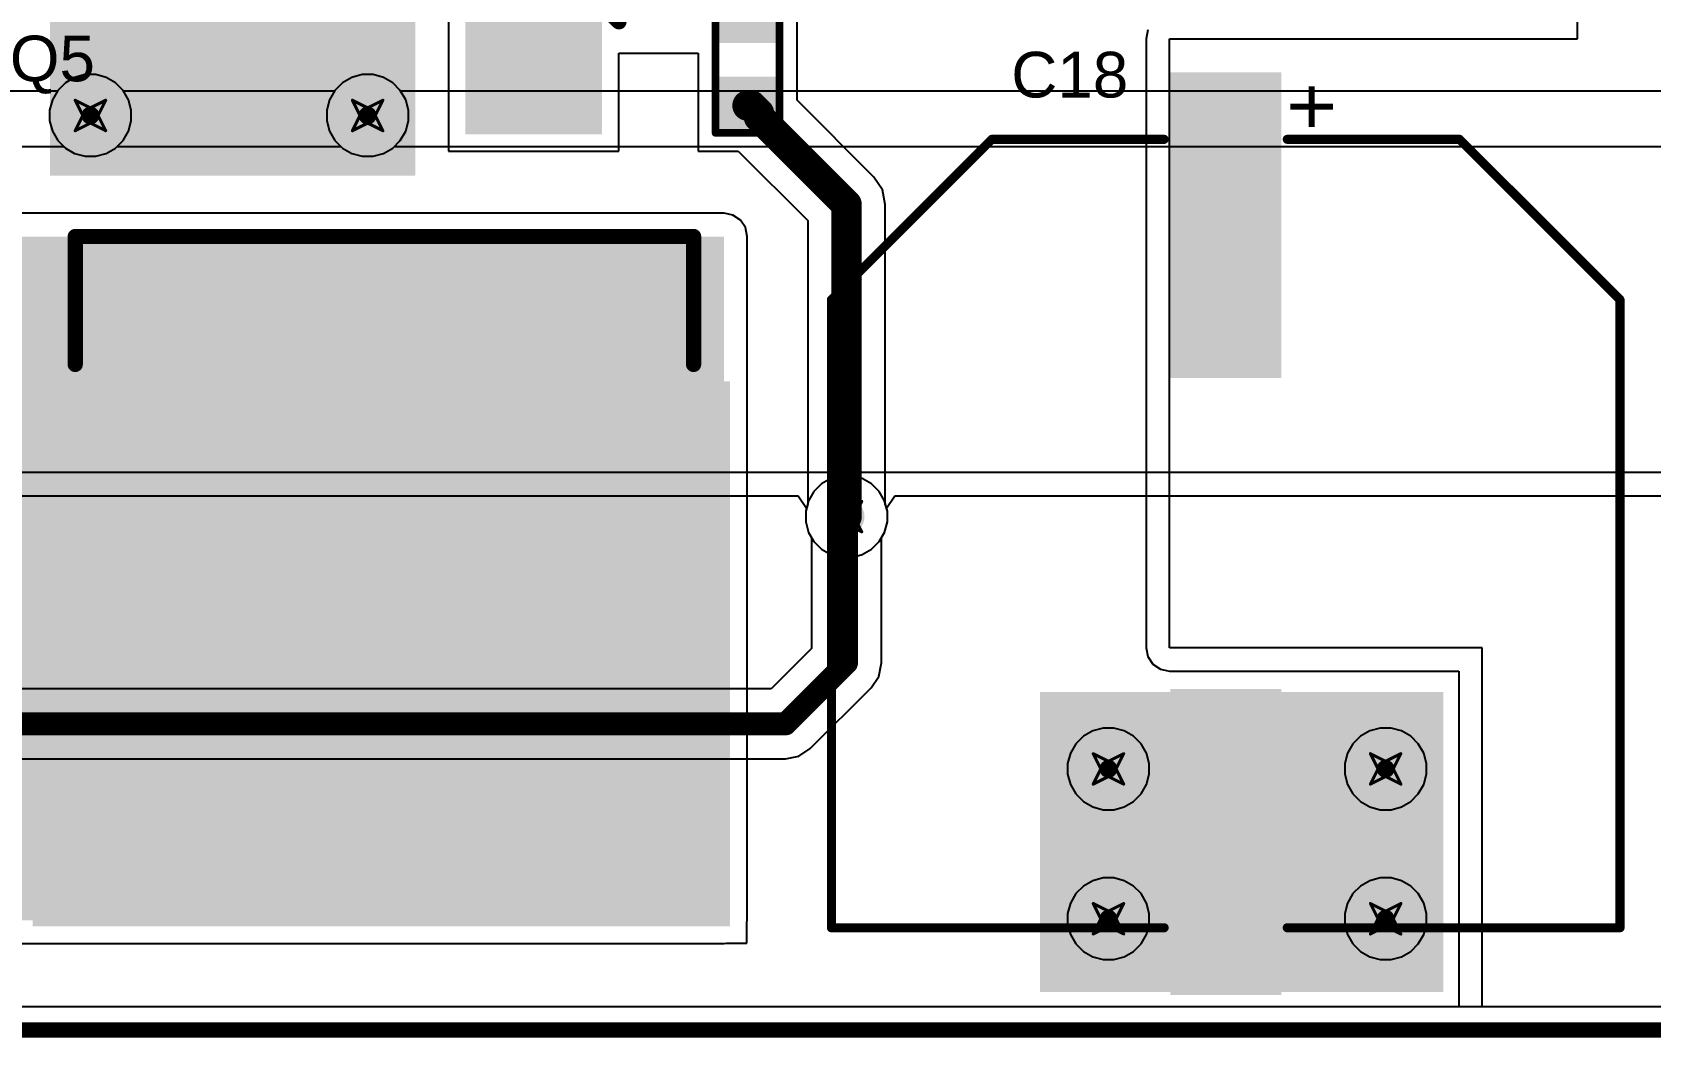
# Model space of a CAD drawing. Header units: inches. Extents: x -36 to 349, y -11 to 240.
# Drawn here: x 41.78 to 68.77, y -11.13 to 5.64 of the extents above; entities that cross this region are included whole.
import ezdxf

# ---------------------------------------------------------------- set-up
doc = ezdxf.new("R2010")
doc.units = ezdxf.units.IN
for name, color, linetype in [('Board Outline', 216, 'Continuous'), ('Bottom Layer', 5, 'Continuous'), ('Drill Drawing', 1, 'Continuous'), ('Layer 1', 16, 'Continuous'), ('Layer 2', 76, 'Continuous'), ('Top Layer', 1, 'Continuous'), ('Top Overlay', 2, 'Continuous'), ('Top Paste', 8, 'Continuous'), ('Top Solder', 216, 'Continuous'), ('Via Holes', 16, 'Continuous')]:
    doc.layers.add(name, color=color, linetype=linetype)
doc.styles.add('Arial', font='', dxfattribs={"height": 0.2})
doc.styles.get('Arial').set_extended_font_data('Arial')

# ---------------------------------------------------------------- blocks, each defined once
blk = doc.blocks.new('VT1H471MI135000CE0_136')
at = {"layer": 'Top Layer'}
for points in [[(-7.645, 0.875), (-2.645, 0.875), (-2.645, -0.875), (-7.645, -0.875)], [(2.645, 0.875), (7.645, 0.875), (7.645, -0.875), (2.645, -0.875)]]:
    blk.add_hatch(color=1, dxfattribs=at).paths.add_polyline_path(points)
at = {"layer": 'Top Paste'}
for points in [[(-7.645, 0.875), (-2.645, 0.875), (-2.645, -0.875), (-7.645, -0.875)], [(2.645, 0.875), (7.645, 0.875), (7.645, -0.875), (2.645, -0.875)]]:
    blk.add_hatch(color=8, dxfattribs=at).paths.add_polyline_path(points)
at = {"layer": 'Top Solder'}
for points in [[(-7.696, 0.926), (-2.594, 0.926), (-2.594, -0.926), (-7.696, -0.926)], [(2.594, 0.926), (7.696, 0.926), (7.696, -0.926), (2.594, -0.926)]]:
    blk.add_hatch(color=216, dxfattribs=at).paths.add_polyline_path(points)
at = {"layer": 'Top Overlay'}
for points in [[(-6.576, 3.9, 0.152, 0.152, 0), (-3.9, 6.576, 0.152, 0.152, 0)], [(6.576, 6.576, 0.152, 0.152, 0), (-3.9, 6.576, 0.152, 0.152, 0)], [(6.576, 1.027, 0.152, 0.152, 0), (6.576, 6.576, 0.152, 0.152, 0)], [(-6.576, 1.027, 0.152, 0.152, 0), (-6.576, 3.9, 0.152, 0.152, 0)], [(-6.576, -3.9, 0.152, 0.152, 0), (-6.576, -1.027, 0.152, 0.152, 0)], [(6.576, -6.576, 0.152, 0.152, 0), (6.576, -1.027, 0.152, 0.152, 0)], [(-3.9, -6.576, 0.152, 0.152, 0), (-6.576, -3.9, 0.152, 0.152, 0)], [(6.576, -6.576, 0.152, 0.152, 0), (-3.9, -6.576, 0.152, 0.152, 0)]]:
    blk.add_lwpolyline(points, format="xyseb", dxfattribs=at)
for points in [[(-3.938, 6.576, 0.0762, 0.0762, 1), (-3.862, 6.576, 0.0762, 0.0762, 1)], [(-3.938, 6.576, 0.0762, 0.0762, 1), (-3.862, 6.576, 0.0762, 0.0762, 1)], [(6.538, 6.576, 0.0762, 0.0762, 1), (6.614, 6.576, 0.0762, 0.0762, 1)], [(6.538, 6.576, 0.0762, 0.0762, 1), (6.614, 6.576, 0.0762, 0.0762, 1)], [(-6.614, 3.9, 0.0762, 0.0762, 1), (-6.538, 3.9, 0.0762, 0.0762, 1)], [(-6.614, 3.9, 0.0762, 0.0762, 1), (-6.538, 3.9, 0.0762, 0.0762, 1)], [(-6.614, 1.027, 0.0762, 0.0762, 1), (-6.538, 1.027, 0.0762, 0.0762, 1)], [(6.538, 1.027, 0.0762, 0.0762, 1), (6.614, 1.027, 0.0762, 0.0762, 1)], [(-6.614, -1.027, 0.0762, 0.0762, 1), (-6.538, -1.027, 0.0762, 0.0762, 1)], [(6.538, -1.027, 0.0762, 0.0762, 1), (6.614, -1.027, 0.0762, 0.0762, 1)], [(-6.614, -3.9, 0.0762, 0.0762, 1), (-6.538, -3.9, 0.0762, 0.0762, 1)], [(-6.614, -3.9, 0.0762, 0.0762, 1), (-6.538, -3.9, 0.0762, 0.0762, 1)], [(-3.938, -6.576, 0.0762, 0.0762, 1), (-3.862, -6.576, 0.0762, 0.0762, 1)], [(-3.938, -6.576, 0.0762, 0.0762, 1), (-3.862, -6.576, 0.0762, 0.0762, 1)], [(6.538, -6.576, 0.0762, 0.0762, 1), (6.614, -6.576, 0.0762, 0.0762, 1)], [(6.538, -6.576, 0.0762, 0.0762, 1), (6.614, -6.576, 0.0762, 0.0762, 1)]]:
    blk.add_lwpolyline(points, format="xyseb", close=True, dxfattribs=at)
at = {"layer": 'Top Overlay', "style": 'Arial'}
blk.add_text('+', height=1, dxfattribs=at).set_placement((-7.528, 0.951))
blk = doc.blocks.new('R___0603_281')
at = {"layer": 'Top Layer'}
for points in [[(-0.381, 0.445), (-0.381, -0.444), (-1.143, -0.444), (-1.143, 0.445)], [(1.143, 0.445), (1.143, -0.444), (0.381, -0.444), (0.381, 0.445)]]:
    blk.add_hatch(color=1, dxfattribs=at).paths.add_polyline_path(points)
at = {"layer": 'Top Paste'}
for points in [[(-0.381, 0.445), (-0.381, -0.444), (-1.143, -0.444), (-1.143, 0.445)], [(1.143, 0.445), (1.143, -0.444), (0.381, -0.444), (0.381, 0.445)]]:
    blk.add_hatch(color=8, dxfattribs=at).paths.add_polyline_path(points)
at = {"layer": 'Top Solder'}
for points in [[(-0.279, 0.546), (-0.279, -0.546), (-1.245, -0.546), (-1.245, 0.546)], [(1.245, 0.546), (1.245, -0.546), (0.279, -0.546), (0.279, 0.546)]]:
    blk.add_hatch(color=216, dxfattribs=at).paths.add_polyline_path(points)
at = {"layer": 'Top Overlay'}
for points in [[(-1.219, 0.533, 0.127, 0.127, 0), (-1.219, -0.533, 0.127, 0.127, 0)], [(-1.219, 0.533, 0.127, 0.127, 0), (1.219, 0.533, 0.127, 0.127, 0)], [(1.219, 0.533, 0.127, 0.127, 0), (1.219, -0.533, 0.127, 0.127, 0)], [(-1.219, -0.533, 0.127, 0.127, 0), (1.219, -0.533, 0.127, 0.127, 0)]]:
    blk.add_lwpolyline(points, format="xyseb", dxfattribs=at)
for points in [[(-1.251, 0.533, 0.0635, 0.0635, 1), (-1.187, 0.533, 0.0635, 0.0635, 1)], [(-1.251, 0.533, 0.0635, 0.0635, 1), (-1.187, 0.533, 0.0635, 0.0635, 1)], [(1.187, 0.533, 0.0635, 0.0635, 1), (1.251, 0.533, 0.0635, 0.0635, 1)], [(1.187, 0.533, 0.0635, 0.0635, 1), (1.251, 0.533, 0.0635, 0.0635, 1)], [(-1.251, -0.533, 0.0635, 0.0635, 1), (-1.187, -0.533, 0.0635, 0.0635, 1)], [(-1.251, -0.533, 0.0635, 0.0635, 1), (-1.187, -0.533, 0.0635, 0.0635, 1)], [(1.187, -0.533, 0.0635, 0.0635, 1), (1.251, -0.533, 0.0635, 0.0635, 1)], [(1.187, -0.533, 0.0635, 0.0635, 1), (1.251, -0.533, 0.0635, 0.0635, 1)]]:
    blk.add_lwpolyline(points, format="xyseb", close=True, dxfattribs=at)
blk = doc.blocks.new('D2P____305')
at = {"layer": 'Top Layer'}
for points in [[(-5.715, 9.78), (5.715, 9.78), (5.715, 0.89), (-5.715, 0.89)], [(-3.58, -3.43), (-1.5, -3.43), (-1.5, -7.24), (-3.58, -7.24)], [(1.5, -3.43), (3.58, -3.43), (3.58, -7.24), (1.5, -7.24)]]:
    blk.add_hatch(color=1, dxfattribs=at).paths.add_polyline_path(points)
at = {"layer": 'Top Paste'}
for points in [[(-5.715, 9.78), (5.715, 9.78), (5.715, 0.89), (-5.715, 0.89)], [(-3.58, -3.43), (-1.5, -3.43), (-1.5, -7.24), (-3.58, -7.24)], [(1.5, -3.43), (3.58, -3.43), (3.58, -7.24), (1.5, -7.24)]]:
    blk.add_hatch(color=8, dxfattribs=at).paths.add_polyline_path(points)
at = {"layer": 'Top Solder'}
for points in [[(-5.817, 9.882), (5.817, 9.882), (5.817, 0.788), (-5.817, 0.788)], [(-3.682, -3.328), (-1.398, -3.328), (-1.398, -7.342), (-3.682, -7.342)], [(1.398, -3.328), (3.682, -3.328), (3.682, -7.342), (1.398, -7.342)]]:
    blk.add_hatch(color=216, dxfattribs=at).paths.add_polyline_path(points)
at = {"layer": 'Top Overlay'}
for points in [[(-5.207, 0.508, 0.254, 0.254, 0), (-5.207, -1.626, 0.254, 0.254, 0)], [(5.105, 0.508, 0.254, 0.254, 0), (5.105, -1.626, 0.254, 0.254, 0)], [(5.105, -1.626, 0.254, 0.254, 0), (-5.207, -1.626, 0.254, 0.254, 0)], [(-3.962, -5.207, 0.254, 0.254, 0), (-3.962, -5.461, 0.254, 0.254, 0)], [(-3.835, -5.334, 0.254, 0.254, 0), (-3.962, -5.207, 0.254, 0.254, 0)], [(-3.835, -5.334, 0.254, 0.254, 0), (-3.962, -5.461, 0.254, 0.254, 0)]]:
    blk.add_lwpolyline(points, format="xyseb", dxfattribs=at)
for points in [[(-5.271, 0.508, 0.127, 0.127, 1), (-5.144, 0.508, 0.127, 0.127, 1)], [(5.042, 0.508, 0.127, 0.127, 1), (5.169, 0.508, 0.127, 0.127, 1)], [(-5.271, -1.626, 0.127, 0.127, 1), (-5.144, -1.626, 0.127, 0.127, 1)], [(-5.271, -1.626, 0.127, 0.127, 1), (-5.144, -1.626, 0.127, 0.127, 1)], [(5.042, -1.626, 0.127, 0.127, 1), (5.169, -1.626, 0.127, 0.127, 1)], [(5.042, -1.626, 0.127, 0.127, 1), (5.169, -1.626, 0.127, 0.127, 1)], [(-4.026, -5.207, 0.127, 0.127, 1), (-3.899, -5.207, 0.127, 0.127, 1)], [(-4.026, -5.207, 0.127, 0.127, 1), (-3.899, -5.207, 0.127, 0.127, 1)], [(-4.026, -5.461, 0.127, 0.127, 1), (-3.899, -5.461, 0.127, 0.127, 1)], [(-4.026, -5.461, 0.127, 0.127, 1), (-3.899, -5.461, 0.127, 0.127, 1)], [(-3.899, -5.334, 0.127, 0.127, 1), (-3.772, -5.334, 0.127, 0.127, 1)], [(-3.899, -5.334, 0.127, 0.127, 1), (-3.772, -5.334, 0.127, 0.127, 1)]]:
    blk.add_lwpolyline(points, format="xyseb", close=True, dxfattribs=at)

msp = doc.modelspace()

# ---------------------------------------------------------------- hatches: boundary and pattern name
at = {"layer": 'Bottom Layer'}
h = msp.add_hatch(color=5, dxfattribs=at)
edge = h.paths.add_edge_path()
edge.add_arc((42.746, 4.256), 0.3, 0, 360)
h = msp.add_hatch(color=5, dxfattribs=at)
edge = h.paths.add_edge_path()
edge.add_arc((47.369, 4.256), 0.3, 0, 360)
h = msp.add_hatch(color=5, dxfattribs=at)
edge = h.paths.add_edge_path()
edge.add_arc((55.356, -2.435), 0.3, 0, 360)
h = msp.add_hatch(color=5, dxfattribs=at)
edge = h.paths.add_edge_path()
edge.add_arc((59.724, -6.644), 0.3, 0, 360)
h = msp.add_hatch(color=5, dxfattribs=at)
edge = h.paths.add_edge_path()
edge.add_arc((64.347, -6.644), 0.3, 0, 360)
h = msp.add_hatch(color=5, dxfattribs=at)
edge = h.paths.add_edge_path()
edge.add_arc((59.724, -9.144), 0.3, 0, 360)
h = msp.add_hatch(color=5, dxfattribs=at)
edge = h.paths.add_edge_path()
edge.add_arc((64.347, -9.144), 0.3, 0, 360)
at = {"layer": 'Layer 1'}
h = msp.add_hatch(color=16, dxfattribs=at)
edge = h.paths.add_edge_path()
edge.add_arc((42.746, 4.256), 0.3, 0, 360)
h = msp.add_hatch(color=16, dxfattribs=at)
edge = h.paths.add_edge_path()
edge.add_arc((47.369, 4.256), 0.3, 0, 360)
h = msp.add_hatch(color=16, dxfattribs=at)
edge = h.paths.add_edge_path()
edge.add_arc((55.356, -2.435), 0.3, 0, 360)
h = msp.add_hatch(color=16, dxfattribs=at)
edge = h.paths.add_edge_path()
edge.add_arc((59.724, -6.644), 0.3, 0, 360)
h = msp.add_hatch(color=16, dxfattribs=at)
edge = h.paths.add_edge_path()
edge.add_arc((64.347, -6.644), 0.3, 0, 360)
h = msp.add_hatch(color=16, dxfattribs=at)
edge = h.paths.add_edge_path()
edge.add_arc((59.724, -9.144), 0.3, 0, 360)
h = msp.add_hatch(color=16, dxfattribs=at)
edge = h.paths.add_edge_path()
edge.add_arc((64.347, -9.144), 0.3, 0, 360)
at = {"layer": 'Layer 2'}
h = msp.add_hatch(color=76, dxfattribs=at)
edge = h.paths.add_edge_path()
edge.add_arc((42.746, 4.256), 0.3, 0, 360)
h = msp.add_hatch(color=76, dxfattribs=at)
edge = h.paths.add_edge_path()
edge.add_arc((47.369, 4.256), 0.3, 0, 360)
h = msp.add_hatch(color=76, dxfattribs=at)
edge = h.paths.add_edge_path()
edge.add_arc((55.356, -2.435), 0.3, 0, 360)
h = msp.add_hatch(color=76, dxfattribs=at)
edge = h.paths.add_edge_path()
edge.add_arc((59.724, -6.644), 0.3, 0, 360)
h = msp.add_hatch(color=76, dxfattribs=at)
edge = h.paths.add_edge_path()
edge.add_arc((64.347, -6.644), 0.3, 0, 360)
h = msp.add_hatch(color=76, dxfattribs=at)
edge = h.paths.add_edge_path()
edge.add_arc((59.724, -9.144), 0.3, 0, 360)
h = msp.add_hatch(color=76, dxfattribs=at)
edge = h.paths.add_edge_path()
edge.add_arc((64.347, -9.144), 0.3, 0, 360)
at = {"layer": 'Top Layer'}
for points in [[(42.071, 3.251), (48.167, 3.251), (48.167, 15.621), (42.071, 15.621)], [(34.878, -9.169), (53.313, -9.169), (53.313, 2.236), (34.878, 2.236)], [(58.581, -10.363), (65.312, -10.363), (65.312, -5.363), (58.581, -5.363)]]:
    msp.add_hatch(color=1, dxfattribs=at).paths.add_polyline_path(points)
h = msp.add_hatch(color=1, dxfattribs=at)
edge = h.paths.add_edge_path()
edge.add_arc((42.746, 4.256), 0.3, 0, 360)
h = msp.add_hatch(color=1, dxfattribs=at)
edge = h.paths.add_edge_path()
edge.add_arc((47.369, 4.256), 0.3, 0, 360)
h = msp.add_hatch(color=1, dxfattribs=at)
edge = h.paths.add_edge_path()
edge.add_arc((55.356, -2.435), 0.3, 0, 360)
h = msp.add_hatch(color=1, dxfattribs=at)
edge = h.paths.add_edge_path()
edge.add_arc((59.724, -6.644), 0.3, 0, 360)
h = msp.add_hatch(color=1, dxfattribs=at)
edge = h.paths.add_edge_path()
edge.add_arc((64.347, -6.644), 0.3, 0, 360)
h = msp.add_hatch(color=1, dxfattribs=at)
edge = h.paths.add_edge_path()
edge.add_arc((59.724, -9.144), 0.3, 0, 360)
h = msp.add_hatch(color=1, dxfattribs=at)
edge = h.paths.add_edge_path()
edge.add_arc((64.347, -9.144), 0.3, 0, 360)
at = {"layer": 'Via Holes'}
h = msp.add_hatch(color=7, dxfattribs=at)
edge = h.paths.add_edge_path()
edge.add_arc((42.746, 4.256), 0.15, 0, 360)
h = msp.add_hatch(color=7, dxfattribs=at)
edge = h.paths.add_edge_path()
edge.add_arc((47.369, 4.256), 0.15, 0, 360)
h = msp.add_hatch(color=7, dxfattribs=at)
edge = h.paths.add_edge_path()
edge.add_arc((55.356, -2.435), 0.15, 0, 360)
h = msp.add_hatch(color=7, dxfattribs=at)
edge = h.paths.add_edge_path()
edge.add_arc((59.724, -6.644), 0.15, 0, 360)
h = msp.add_hatch(color=7, dxfattribs=at)
edge = h.paths.add_edge_path()
edge.add_arc((64.347, -6.644), 0.15, 0, 360)
h = msp.add_hatch(color=7, dxfattribs=at)
edge = h.paths.add_edge_path()
edge.add_arc((59.724, -9.144), 0.15, 0, 360)
h = msp.add_hatch(color=7, dxfattribs=at)
edge = h.paths.add_edge_path()
edge.add_arc((64.347, -9.144), 0.15, 0, 360)

# ---------------------------------------------------------------- linework, layer by layer
at = {"layer": 'Board Outline'}
msp.add_lwpolyline([(-2.521, -11, 0.254, 0.254, 0), (80.911, -11, 0.254, 0.254, 0)], format="xyseb", dxfattribs=at)
at = {"layer": 'Bottom Layer'}
for p, q in [((42.483, 4.891), (42.328, 4.801)), ((42.657, 4.937), (42.483, 4.891)), ((42.836, 4.937), (42.657, 4.937)), ((43.009, 4.891), (42.836, 4.937)), ((43.164, 4.801), (43.009, 4.891)), ((47.106, 4.891), (46.951, 4.801)), ((47.279, 4.937), (47.106, 4.891)), ((47.459, 4.937), (47.279, 4.937)), ((47.632, 4.891), (47.459, 4.937)), ((47.787, 4.801), (47.632, 4.891)), ((42.201, 4.675), (42.112, 4.519)), ((42.328, 4.801), (42.201, 4.675)), ((43.291, 4.675), (43.164, 4.801)), ((43.381, 4.519), (43.291, 4.675)), ((46.824, 4.675), (46.734, 4.519)), ((46.951, 4.801), (46.824, 4.675)), ((47.914, 4.675), (47.787, 4.801)), ((48.004, 4.519), (47.914, 4.675)), ((42.112, 4.519), (42.065, 4.346)), ((42.065, 4.346), (42.065, 4.167)), ((43.427, 4.346), (43.381, 4.519)), ((43.427, 4.167), (43.427, 4.346)), ((46.734, 4.519), (46.688, 4.346)), ((46.688, 4.346), (46.688, 4.167)), ((48.05, 4.346), (48.004, 4.519)), ((48.05, 4.167), (48.05, 4.346)), ((42.065, 4.167), (42.112, 3.994)), ((43.381, 3.994), (43.427, 4.167)), ((46.688, 4.167), (46.734, 3.994)), ((48.004, 3.994), (48.05, 4.167)), ((42.112, 3.994), (42.201, 3.838)), ((42.201, 3.838), (42.328, 3.711)), ((43.164, 3.711), (43.291, 3.838)), ((43.291, 3.838), (43.381, 3.994)), ((46.734, 3.994), (46.824, 3.838)), ((46.824, 3.838), (46.951, 3.711)), ((47.787, 3.711), (47.914, 3.838)), ((47.914, 3.838), (48.004, 3.994)), ((42.328, 3.711), (42.483, 3.622)), ((42.483, 3.622), (42.657, 3.575)), ((42.657, 3.575), (42.836, 3.575)), ((42.836, 3.575), (43.009, 3.622)), ((43.009, 3.622), (43.164, 3.711)), ((46.951, 3.711), (47.106, 3.622)), ((47.106, 3.622), (47.279, 3.575)), ((47.279, 3.575), (47.459, 3.575)), ((47.459, 3.575), (47.632, 3.622)), ((47.632, 3.622), (47.787, 3.711)), ((84.243, -1.702), (39.095, -1.702)), ((39.095, -2.09), (54.547, -2.09)), ((54.547, -2.09), (54.689, -2.293)), ((56.023, -2.293), (56.164, -2.09)), ((56.164, -2.09), (83.835, -2.09)), ((54.689, -2.293), (54.675, -2.345)), ((54.675, -2.345), (54.675, -2.525)), ((56.037, -2.345), (56.023, -2.293)), ((56.037, -2.525), (56.037, -2.345)), ((54.675, -2.525), (54.721, -2.698)), ((54.721, -2.698), (54.773, -2.788)), ((55.938, -2.788), (55.99, -2.698)), ((55.99, -2.698), (56.037, -2.525)), ((54.773, -2.788), (54.773, -4.635)), ((55.938, -4.877), (55.938, -2.788)), ((54.773, -4.635), (54.098, -5.31)), ((55.768, -5.289), (55.894, -5.1)), ((55.894, -5.1), (55.938, -4.877)), ((54.098, -5.31), (25.041, -5.31)), ((54.752, -6.305), (55.768, -5.289)), ((24.799, -6.475), (54.34, -6.475)), ((54.34, -6.475), (54.563, -6.431)), ((54.563, -6.431), (54.752, -6.305)), ((72.135, -10.612), (-2.521, -10.612))]:
    msp.add_line(p, q, dxfattribs=at)
for points in [[(55.356, -4.877, 0.381, 0.381, 0), (55.356, -2.435, 0.381, 0.381, 0)], [(54.34, -5.893, 0.381, 0.381, 0), (55.356, -4.877, 0.381, 0.381, 0)], [(24.799, -5.893, 0.381, 0.381, 0), (54.34, -5.893, 0.381, 0.381, 0)]]:
    msp.add_lwpolyline(points, format="xyseb", dxfattribs=at)
for points in [[(55.26, -2.435, 0.191, 0.191, 1), (55.451, -2.435, 0.191, 0.191, 1)], [(55.26, -4.877, 0.191, 0.191, 1), (55.451, -4.877, 0.191, 0.191, 1)], [(55.26, -4.877, 0.191, 0.191, 1), (55.451, -4.877, 0.191, 0.191, 1)], [(54.244, -5.893, 0.191, 0.191, 1), (54.435, -5.893, 0.191, 0.191, 1)], [(54.244, -5.893, 0.191, 0.191, 1), (54.435, -5.893, 0.191, 0.191, 1)]]:
    msp.add_lwpolyline(points, format="xyseb", close=True, dxfattribs=at)
at = {"layer": 'Drill Drawing'}
for points in [[(42.492, 4.51, 0.0508, 0.0508, 0), (42.746, 4.383, 0.0508, 0.0508, 0)], [(42.492, 4.51, 0.0508, 0.0508, 0), (42.619, 4.256, 0.0508, 0.0508, 0)], [(42.746, 4.383, 0.0508, 0.0508, 0), (43, 4.51, 0.0508, 0.0508, 0)], [(42.873, 4.256, 0.0508, 0.0508, 0), (43, 4.51, 0.0508, 0.0508, 0)], [(47.115, 4.51, 0.0508, 0.0508, 0), (47.369, 4.383, 0.0508, 0.0508, 0)], [(47.115, 4.51, 0.0508, 0.0508, 0), (47.242, 4.256, 0.0508, 0.0508, 0)], [(47.369, 4.383, 0.0508, 0.0508, 0), (47.623, 4.51, 0.0508, 0.0508, 0)], [(47.496, 4.256, 0.0508, 0.0508, 0), (47.623, 4.51, 0.0508, 0.0508, 0)], [(42.492, 4.002, 0.0508, 0.0508, 0), (42.619, 4.256, 0.0508, 0.0508, 0)], [(42.492, 4.002, 0.0508, 0.0508, 0), (42.746, 4.129, 0.0508, 0.0508, 0)], [(42.746, 4.129, 0.0508, 0.0508, 0), (43, 4.002, 0.0508, 0.0508, 0)], [(42.873, 4.256, 0.0508, 0.0508, 0), (43, 4.002, 0.0508, 0.0508, 0)], [(47.115, 4.002, 0.0508, 0.0508, 0), (47.242, 4.256, 0.0508, 0.0508, 0)], [(47.115, 4.002, 0.0508, 0.0508, 0), (47.369, 4.129, 0.0508, 0.0508, 0)], [(47.369, 4.129, 0.0508, 0.0508, 0), (47.623, 4.002, 0.0508, 0.0508, 0)], [(47.496, 4.256, 0.0508, 0.0508, 0), (47.623, 4.002, 0.0508, 0.0508, 0)], [(55.102, -2.181, 0.0508, 0.0508, 0), (55.356, -2.308, 0.0508, 0.0508, 0)], [(55.102, -2.181, 0.0508, 0.0508, 0), (55.229, -2.435, 0.0508, 0.0508, 0)], [(55.356, -2.308, 0.0508, 0.0508, 0), (55.61, -2.181, 0.0508, 0.0508, 0)], [(55.483, -2.435, 0.0508, 0.0508, 0), (55.61, -2.181, 0.0508, 0.0508, 0)], [(55.102, -2.689, 0.0508, 0.0508, 0), (55.229, -2.435, 0.0508, 0.0508, 0)], [(55.483, -2.435, 0.0508, 0.0508, 0), (55.61, -2.689, 0.0508, 0.0508, 0)], [(55.102, -2.689, 0.0508, 0.0508, 0), (55.356, -2.562, 0.0508, 0.0508, 0)], [(55.356, -2.562, 0.0508, 0.0508, 0), (55.61, -2.689, 0.0508, 0.0508, 0)], [(59.47, -6.39, 0.0508, 0.0508, 0), (59.724, -6.517, 0.0508, 0.0508, 0)], [(59.47, -6.39, 0.0508, 0.0508, 0), (59.597, -6.644, 0.0508, 0.0508, 0)], [(59.724, -6.517, 0.0508, 0.0508, 0), (59.978, -6.39, 0.0508, 0.0508, 0)], [(59.851, -6.644, 0.0508, 0.0508, 0), (59.978, -6.39, 0.0508, 0.0508, 0)], [(64.093, -6.39, 0.0508, 0.0508, 0), (64.347, -6.517, 0.0508, 0.0508, 0)], [(64.093, -6.39, 0.0508, 0.0508, 0), (64.22, -6.644, 0.0508, 0.0508, 0)], [(64.347, -6.517, 0.0508, 0.0508, 0), (64.601, -6.39, 0.0508, 0.0508, 0)], [(64.474, -6.644, 0.0508, 0.0508, 0), (64.601, -6.39, 0.0508, 0.0508, 0)], [(59.47, -6.898, 0.0508, 0.0508, 0), (59.597, -6.644, 0.0508, 0.0508, 0)], [(59.47, -6.898, 0.0508, 0.0508, 0), (59.724, -6.771, 0.0508, 0.0508, 0)], [(59.724, -6.771, 0.0508, 0.0508, 0), (59.978, -6.898, 0.0508, 0.0508, 0)], [(59.851, -6.644, 0.0508, 0.0508, 0), (59.978, -6.898, 0.0508, 0.0508, 0)], [(64.093, -6.898, 0.0508, 0.0508, 0), (64.22, -6.644, 0.0508, 0.0508, 0)], [(64.093, -6.898, 0.0508, 0.0508, 0), (64.347, -6.771, 0.0508, 0.0508, 0)], [(64.347, -6.771, 0.0508, 0.0508, 0), (64.601, -6.898, 0.0508, 0.0508, 0)], [(64.474, -6.644, 0.0508, 0.0508, 0), (64.601, -6.898, 0.0508, 0.0508, 0)], [(59.47, -8.89, 0.0508, 0.0508, 0), (59.724, -9.017, 0.0508, 0.0508, 0)], [(59.47, -8.89, 0.0508, 0.0508, 0), (59.597, -9.144, 0.0508, 0.0508, 0)], [(59.724, -9.017, 0.0508, 0.0508, 0), (59.978, -8.89, 0.0508, 0.0508, 0)], [(59.851, -9.144, 0.0508, 0.0508, 0), (59.978, -8.89, 0.0508, 0.0508, 0)], [(64.093, -8.89, 0.0508, 0.0508, 0), (64.347, -9.017, 0.0508, 0.0508, 0)], [(64.093, -8.89, 0.0508, 0.0508, 0), (64.22, -9.144, 0.0508, 0.0508, 0)], [(64.347, -9.017, 0.0508, 0.0508, 0), (64.601, -8.89, 0.0508, 0.0508, 0)], [(64.474, -9.144, 0.0508, 0.0508, 0), (64.601, -8.89, 0.0508, 0.0508, 0)], [(59.47, -9.398, 0.0508, 0.0508, 0), (59.597, -9.144, 0.0508, 0.0508, 0)], [(59.851, -9.144, 0.0508, 0.0508, 0), (59.978, -9.398, 0.0508, 0.0508, 0)], [(64.093, -9.398, 0.0508, 0.0508, 0), (64.22, -9.144, 0.0508, 0.0508, 0)], [(64.474, -9.144, 0.0508, 0.0508, 0), (64.601, -9.398, 0.0508, 0.0508, 0)], [(59.47, -9.398, 0.0508, 0.0508, 0), (59.724, -9.271, 0.0508, 0.0508, 0)], [(59.724, -9.271, 0.0508, 0.0508, 0), (59.978, -9.398, 0.0508, 0.0508, 0)], [(64.093, -9.398, 0.0508, 0.0508, 0), (64.347, -9.271, 0.0508, 0.0508, 0)], [(64.347, -9.271, 0.0508, 0.0508, 0), (64.601, -9.398, 0.0508, 0.0508, 0)]]:
    msp.add_lwpolyline(points, format="xyseb", dxfattribs=at)
for points in [[(42.479, 4.51, 0.0254, 0.0254, 1), (42.505, 4.51, 0.0254, 0.0254, 1)], [(42.479, 4.51, 0.0254, 0.0254, 1), (42.505, 4.51, 0.0254, 0.0254, 1)], [(42.733, 4.383, 0.0254, 0.0254, 1), (42.759, 4.383, 0.0254, 0.0254, 1)], [(42.733, 4.383, 0.0254, 0.0254, 1), (42.759, 4.383, 0.0254, 0.0254, 1)], [(42.987, 4.51, 0.0254, 0.0254, 1), (43.013, 4.51, 0.0254, 0.0254, 1)], [(42.987, 4.51, 0.0254, 0.0254, 1), (43.013, 4.51, 0.0254, 0.0254, 1)], [(47.102, 4.51, 0.0254, 0.0254, 1), (47.128, 4.51, 0.0254, 0.0254, 1)], [(47.102, 4.51, 0.0254, 0.0254, 1), (47.128, 4.51, 0.0254, 0.0254, 1)], [(47.356, 4.383, 0.0254, 0.0254, 1), (47.382, 4.383, 0.0254, 0.0254, 1)], [(47.356, 4.383, 0.0254, 0.0254, 1), (47.382, 4.383, 0.0254, 0.0254, 1)], [(47.61, 4.51, 0.0254, 0.0254, 1), (47.636, 4.51, 0.0254, 0.0254, 1)], [(47.61, 4.51, 0.0254, 0.0254, 1), (47.636, 4.51, 0.0254, 0.0254, 1)], [(42.606, 4.256, 0.0254, 0.0254, 1), (42.632, 4.256, 0.0254, 0.0254, 1)], [(42.606, 4.256, 0.0254, 0.0254, 1), (42.632, 4.256, 0.0254, 0.0254, 1)], [(42.733, 4.129, 0.0254, 0.0254, 1), (42.759, 4.129, 0.0254, 0.0254, 1)], [(42.733, 4.129, 0.0254, 0.0254, 1), (42.759, 4.129, 0.0254, 0.0254, 1)], [(42.86, 4.256, 0.0254, 0.0254, 1), (42.886, 4.256, 0.0254, 0.0254, 1)], [(42.86, 4.256, 0.0254, 0.0254, 1), (42.886, 4.256, 0.0254, 0.0254, 1)], [(47.229, 4.256, 0.0254, 0.0254, 1), (47.255, 4.256, 0.0254, 0.0254, 1)], [(47.229, 4.256, 0.0254, 0.0254, 1), (47.255, 4.256, 0.0254, 0.0254, 1)], [(47.356, 4.129, 0.0254, 0.0254, 1), (47.382, 4.129, 0.0254, 0.0254, 1)], [(47.356, 4.129, 0.0254, 0.0254, 1), (47.382, 4.129, 0.0254, 0.0254, 1)], [(47.483, 4.256, 0.0254, 0.0254, 1), (47.509, 4.256, 0.0254, 0.0254, 1)], [(47.483, 4.256, 0.0254, 0.0254, 1), (47.509, 4.256, 0.0254, 0.0254, 1)], [(42.479, 4.002, 0.0254, 0.0254, 1), (42.505, 4.002, 0.0254, 0.0254, 1)], [(42.479, 4.002, 0.0254, 0.0254, 1), (42.505, 4.002, 0.0254, 0.0254, 1)], [(42.987, 4.002, 0.0254, 0.0254, 1), (43.013, 4.002, 0.0254, 0.0254, 1)], [(42.987, 4.002, 0.0254, 0.0254, 1), (43.013, 4.002, 0.0254, 0.0254, 1)], [(47.102, 4.002, 0.0254, 0.0254, 1), (47.128, 4.002, 0.0254, 0.0254, 1)], [(47.102, 4.002, 0.0254, 0.0254, 1), (47.128, 4.002, 0.0254, 0.0254, 1)], [(47.61, 4.002, 0.0254, 0.0254, 1), (47.636, 4.002, 0.0254, 0.0254, 1)], [(47.61, 4.002, 0.0254, 0.0254, 1), (47.636, 4.002, 0.0254, 0.0254, 1)], [(55.089, -2.181, 0.0254, 0.0254, 1), (55.114, -2.181, 0.0254, 0.0254, 1)], [(55.089, -2.181, 0.0254, 0.0254, 1), (55.114, -2.181, 0.0254, 0.0254, 1)], [(55.597, -2.181, 0.0254, 0.0254, 1), (55.622, -2.181, 0.0254, 0.0254, 1)], [(55.597, -2.181, 0.0254, 0.0254, 1), (55.622, -2.181, 0.0254, 0.0254, 1)], [(55.216, -2.435, 0.0254, 0.0254, 1), (55.241, -2.435, 0.0254, 0.0254, 1)], [(55.216, -2.435, 0.0254, 0.0254, 1), (55.241, -2.435, 0.0254, 0.0254, 1)], [(55.343, -2.308, 0.0254, 0.0254, 1), (55.368, -2.308, 0.0254, 0.0254, 1)], [(55.343, -2.308, 0.0254, 0.0254, 1), (55.368, -2.308, 0.0254, 0.0254, 1)], [(55.47, -2.435, 0.0254, 0.0254, 1), (55.495, -2.435, 0.0254, 0.0254, 1)], [(55.47, -2.435, 0.0254, 0.0254, 1), (55.495, -2.435, 0.0254, 0.0254, 1)], [(55.089, -2.689, 0.0254, 0.0254, 1), (55.114, -2.689, 0.0254, 0.0254, 1)], [(55.089, -2.689, 0.0254, 0.0254, 1), (55.114, -2.689, 0.0254, 0.0254, 1)], [(55.343, -2.562, 0.0254, 0.0254, 1), (55.368, -2.562, 0.0254, 0.0254, 1)], [(55.343, -2.562, 0.0254, 0.0254, 1), (55.368, -2.562, 0.0254, 0.0254, 1)], [(55.597, -2.689, 0.0254, 0.0254, 1), (55.622, -2.689, 0.0254, 0.0254, 1)], [(55.597, -2.689, 0.0254, 0.0254, 1), (55.622, -2.689, 0.0254, 0.0254, 1)], [(59.458, -6.39, 0.0254, 0.0254, 1), (59.483, -6.39, 0.0254, 0.0254, 1)], [(59.458, -6.39, 0.0254, 0.0254, 1), (59.483, -6.39, 0.0254, 0.0254, 1)], [(59.966, -6.39, 0.0254, 0.0254, 1), (59.991, -6.39, 0.0254, 0.0254, 1)], [(59.966, -6.39, 0.0254, 0.0254, 1), (59.991, -6.39, 0.0254, 0.0254, 1)], [(64.08, -6.39, 0.0254, 0.0254, 1), (64.106, -6.39, 0.0254, 0.0254, 1)], [(64.08, -6.39, 0.0254, 0.0254, 1), (64.106, -6.39, 0.0254, 0.0254, 1)], [(64.588, -6.39, 0.0254, 0.0254, 1), (64.614, -6.39, 0.0254, 0.0254, 1)], [(64.588, -6.39, 0.0254, 0.0254, 1), (64.614, -6.39, 0.0254, 0.0254, 1)], [(59.585, -6.644, 0.0254, 0.0254, 1), (59.61, -6.644, 0.0254, 0.0254, 1)], [(59.585, -6.644, 0.0254, 0.0254, 1), (59.61, -6.644, 0.0254, 0.0254, 1)], [(59.712, -6.517, 0.0254, 0.0254, 1), (59.737, -6.517, 0.0254, 0.0254, 1)], [(59.712, -6.517, 0.0254, 0.0254, 1), (59.737, -6.517, 0.0254, 0.0254, 1)], [(59.712, -6.771, 0.0254, 0.0254, 1), (59.737, -6.771, 0.0254, 0.0254, 1)], [(59.712, -6.771, 0.0254, 0.0254, 1), (59.737, -6.771, 0.0254, 0.0254, 1)], [(59.839, -6.644, 0.0254, 0.0254, 1), (59.864, -6.644, 0.0254, 0.0254, 1)], [(59.839, -6.644, 0.0254, 0.0254, 1), (59.864, -6.644, 0.0254, 0.0254, 1)], [(64.207, -6.644, 0.0254, 0.0254, 1), (64.233, -6.644, 0.0254, 0.0254, 1)], [(64.207, -6.644, 0.0254, 0.0254, 1), (64.233, -6.644, 0.0254, 0.0254, 1)], [(64.334, -6.517, 0.0254, 0.0254, 1), (64.36, -6.517, 0.0254, 0.0254, 1)], [(64.334, -6.517, 0.0254, 0.0254, 1), (64.36, -6.517, 0.0254, 0.0254, 1)], [(64.334, -6.771, 0.0254, 0.0254, 1), (64.36, -6.771, 0.0254, 0.0254, 1)], [(64.334, -6.771, 0.0254, 0.0254, 1), (64.36, -6.771, 0.0254, 0.0254, 1)], [(64.461, -6.644, 0.0254, 0.0254, 1), (64.487, -6.644, 0.0254, 0.0254, 1)], [(64.461, -6.644, 0.0254, 0.0254, 1), (64.487, -6.644, 0.0254, 0.0254, 1)], [(59.458, -6.898, 0.0254, 0.0254, 1), (59.483, -6.898, 0.0254, 0.0254, 1)], [(59.458, -6.898, 0.0254, 0.0254, 1), (59.483, -6.898, 0.0254, 0.0254, 1)], [(59.966, -6.898, 0.0254, 0.0254, 1), (59.991, -6.898, 0.0254, 0.0254, 1)], [(59.966, -6.898, 0.0254, 0.0254, 1), (59.991, -6.898, 0.0254, 0.0254, 1)], [(64.08, -6.898, 0.0254, 0.0254, 1), (64.106, -6.898, 0.0254, 0.0254, 1)], [(64.08, -6.898, 0.0254, 0.0254, 1), (64.106, -6.898, 0.0254, 0.0254, 1)], [(64.588, -6.898, 0.0254, 0.0254, 1), (64.614, -6.898, 0.0254, 0.0254, 1)], [(64.588, -6.898, 0.0254, 0.0254, 1), (64.614, -6.898, 0.0254, 0.0254, 1)], [(59.458, -8.89, 0.0254, 0.0254, 1), (59.483, -8.89, 0.0254, 0.0254, 1)], [(59.458, -8.89, 0.0254, 0.0254, 1), (59.483, -8.89, 0.0254, 0.0254, 1)], [(59.966, -8.89, 0.0254, 0.0254, 1), (59.991, -8.89, 0.0254, 0.0254, 1)], [(59.966, -8.89, 0.0254, 0.0254, 1), (59.991, -8.89, 0.0254, 0.0254, 1)], [(64.08, -8.89, 0.0254, 0.0254, 1), (64.106, -8.89, 0.0254, 0.0254, 1)], [(64.08, -8.89, 0.0254, 0.0254, 1), (64.106, -8.89, 0.0254, 0.0254, 1)], [(64.588, -8.89, 0.0254, 0.0254, 1), (64.614, -8.89, 0.0254, 0.0254, 1)], [(64.588, -8.89, 0.0254, 0.0254, 1), (64.614, -8.89, 0.0254, 0.0254, 1)], [(59.585, -9.144, 0.0254, 0.0254, 1), (59.61, -9.144, 0.0254, 0.0254, 1)], [(59.585, -9.144, 0.0254, 0.0254, 1), (59.61, -9.144, 0.0254, 0.0254, 1)], [(59.712, -9.017, 0.0254, 0.0254, 1), (59.737, -9.017, 0.0254, 0.0254, 1)], [(59.712, -9.017, 0.0254, 0.0254, 1), (59.737, -9.017, 0.0254, 0.0254, 1)], [(59.839, -9.144, 0.0254, 0.0254, 1), (59.864, -9.144, 0.0254, 0.0254, 1)], [(59.839, -9.144, 0.0254, 0.0254, 1), (59.864, -9.144, 0.0254, 0.0254, 1)], [(64.207, -9.144, 0.0254, 0.0254, 1), (64.233, -9.144, 0.0254, 0.0254, 1)], [(64.207, -9.144, 0.0254, 0.0254, 1), (64.233, -9.144, 0.0254, 0.0254, 1)], [(64.334, -9.017, 0.0254, 0.0254, 1), (64.36, -9.017, 0.0254, 0.0254, 1)], [(64.334, -9.017, 0.0254, 0.0254, 1), (64.36, -9.017, 0.0254, 0.0254, 1)], [(64.461, -9.144, 0.0254, 0.0254, 1), (64.487, -9.144, 0.0254, 0.0254, 1)], [(64.461, -9.144, 0.0254, 0.0254, 1), (64.487, -9.144, 0.0254, 0.0254, 1)], [(59.458, -9.398, 0.0254, 0.0254, 1), (59.483, -9.398, 0.0254, 0.0254, 1)], [(59.458, -9.398, 0.0254, 0.0254, 1), (59.483, -9.398, 0.0254, 0.0254, 1)], [(59.712, -9.271, 0.0254, 0.0254, 1), (59.737, -9.271, 0.0254, 0.0254, 1)], [(59.712, -9.271, 0.0254, 0.0254, 1), (59.737, -9.271, 0.0254, 0.0254, 1)], [(59.966, -9.398, 0.0254, 0.0254, 1), (59.991, -9.398, 0.0254, 0.0254, 1)], [(59.966, -9.398, 0.0254, 0.0254, 1), (59.991, -9.398, 0.0254, 0.0254, 1)], [(64.08, -9.398, 0.0254, 0.0254, 1), (64.106, -9.398, 0.0254, 0.0254, 1)], [(64.08, -9.398, 0.0254, 0.0254, 1), (64.106, -9.398, 0.0254, 0.0254, 1)], [(64.334, -9.271, 0.0254, 0.0254, 1), (64.36, -9.271, 0.0254, 0.0254, 1)], [(64.334, -9.271, 0.0254, 0.0254, 1), (64.36, -9.271, 0.0254, 0.0254, 1)], [(64.588, -9.398, 0.0254, 0.0254, 1), (64.614, -9.398, 0.0254, 0.0254, 1)], [(64.588, -9.398, 0.0254, 0.0254, 1), (64.614, -9.398, 0.0254, 0.0254, 1)]]:
    msp.add_lwpolyline(points, format="xyseb", close=True, dxfattribs=at)
at = {"layer": 'Layer 1'}
for p, q in [((55.093, -1.8), (54.937, -1.89)), ((55.266, -1.754), (55.093, -1.8)), ((55.445, -1.754), (55.266, -1.754)), ((55.618, -1.8), (55.445, -1.754)), ((55.774, -1.89), (55.618, -1.8)), ((54.811, -2.017), (54.721, -2.172)), ((54.937, -1.89), (54.811, -2.017)), ((55.901, -2.017), (55.774, -1.89)), ((55.99, -2.172), (55.901, -2.017)), ((54.721, -2.172), (54.675, -2.345)), ((54.675, -2.345), (54.675, -2.525)), ((56.037, -2.345), (55.99, -2.172)), ((56.037, -2.525), (56.037, -2.345)), ((54.675, -2.525), (54.721, -2.698)), ((54.721, -2.698), (54.811, -2.853)), ((55.901, -2.853), (55.99, -2.698)), ((55.99, -2.698), (56.037, -2.525)), ((54.811, -2.853), (54.937, -2.98)), ((55.774, -2.98), (55.901, -2.853)), ((54.937, -2.98), (55.093, -3.069)), ((55.093, -3.069), (55.266, -3.116)), ((55.266, -3.116), (55.445, -3.116)), ((55.445, -3.116), (55.618, -3.069)), ((55.618, -3.069), (55.774, -2.98)), ((71.984, -10.612), (-2.521, -10.612))]:
    msp.add_line(p, q, dxfattribs=at)
at = {"layer": 'Layer 2'}
for p, q in [((42.483, 4.891), (42.328, 4.801)), ((42.657, 4.937), (42.483, 4.891)), ((42.836, 4.937), (42.657, 4.937)), ((43.009, 4.891), (42.836, 4.937)), ((43.164, 4.801), (43.009, 4.891)), ((47.106, 4.891), (46.951, 4.801)), ((47.279, 4.937), (47.106, 4.891)), ((47.459, 4.937), (47.279, 4.937)), ((47.632, 4.891), (47.459, 4.937)), ((47.787, 4.801), (47.632, 4.891)), ((42.195, 4.664), (32.572, 4.664)), ((42.201, 4.675), (42.195, 4.664)), ((42.328, 4.801), (42.201, 4.675)), ((43.291, 4.675), (43.164, 4.801)), ((43.297, 4.664), (43.291, 4.675)), ((46.818, 4.664), (43.297, 4.664)), ((46.824, 4.675), (46.818, 4.664)), ((46.951, 4.801), (46.824, 4.675)), ((47.914, 4.675), (47.787, 4.801)), ((47.92, 4.664), (47.914, 4.675)), ((76.158, 4.664), (47.92, 4.664)), ((31.505, 3.74), (42.299, 3.74)), ((42.299, 3.74), (42.328, 3.711)), ((42.328, 3.711), (42.483, 3.622)), ((42.483, 3.622), (42.657, 3.575)), ((42.657, 3.575), (42.836, 3.575)), ((42.836, 3.575), (43.009, 3.622)), ((43.009, 3.622), (43.164, 3.711)), ((43.164, 3.711), (43.193, 3.74)), ((43.193, 3.74), (46.922, 3.74)), ((46.922, 3.74), (46.951, 3.711)), ((46.951, 3.711), (47.106, 3.622)), ((47.106, 3.622), (47.279, 3.575)), ((47.279, 3.575), (47.459, 3.575)), ((47.459, 3.575), (47.632, 3.622)), ((47.632, 3.622), (47.787, 3.711)), ((47.787, 3.711), (47.816, 3.74)), ((47.816, 3.74), (76.946, 3.74)), ((55.093, -1.8), (54.937, -1.89)), ((55.266, -1.754), (55.093, -1.8)), ((55.445, -1.754), (55.266, -1.754)), ((55.618, -1.8), (55.445, -1.754)), ((55.774, -1.89), (55.618, -1.8)), ((54.811, -2.017), (54.721, -2.172)), ((54.937, -1.89), (54.811, -2.017)), ((55.901, -2.017), (55.774, -1.89)), ((55.99, -2.172), (55.901, -2.017)), ((54.721, -2.172), (54.675, -2.345)), ((54.675, -2.345), (54.675, -2.525)), ((56.037, -2.345), (55.99, -2.172)), ((56.037, -2.525), (56.037, -2.345)), ((54.675, -2.525), (54.721, -2.698)), ((54.721, -2.698), (54.811, -2.853)), ((55.901, -2.853), (55.99, -2.698)), ((55.99, -2.698), (56.037, -2.525)), ((54.811, -2.853), (54.937, -2.98)), ((55.774, -2.98), (55.901, -2.853)), ((54.937, -2.98), (55.093, -3.069)), ((55.093, -3.069), (55.266, -3.116)), ((55.266, -3.116), (55.445, -3.116)), ((55.445, -3.116), (55.618, -3.069)), ((55.618, -3.069), (55.774, -2.98)), ((59.306, -6.099), (59.179, -6.225)), ((59.462, -6.009), (59.306, -6.099)), ((59.635, -5.963), (59.462, -6.009)), ((59.814, -5.963), (59.635, -5.963)), ((59.987, -6.009), (59.814, -5.963)), ((60.143, -6.099), (59.987, -6.009)), ((60.269, -6.225), (60.143, -6.099)), ((63.929, -6.099), (63.802, -6.225)), ((64.084, -6.009), (63.929, -6.099)), ((64.258, -5.963), (64.084, -6.009)), ((64.437, -5.963), (64.258, -5.963)), ((64.61, -6.009), (64.437, -5.963)), ((64.765, -6.099), (64.61, -6.009)), ((64.892, -6.225), (64.765, -6.099)), ((59.09, -6.381), (59.043, -6.554)), ((59.179, -6.225), (59.09, -6.381)), ((60.359, -6.381), (60.269, -6.225)), ((60.405, -6.554), (60.359, -6.381)), ((63.713, -6.381), (63.666, -6.554)), ((63.802, -6.225), (63.713, -6.381)), ((64.982, -6.381), (64.892, -6.225)), ((65.028, -6.554), (64.982, -6.381)), ((59.043, -6.554), (59.043, -6.733)), ((59.043, -6.733), (59.09, -6.906)), ((60.359, -6.906), (60.405, -6.733)), ((60.405, -6.733), (60.405, -6.554)), ((63.666, -6.554), (63.666, -6.733)), ((63.666, -6.733), (63.713, -6.906)), ((64.982, -6.906), (65.028, -6.733)), ((65.028, -6.733), (65.028, -6.554)), ((59.09, -6.906), (59.179, -7.062)), ((60.269, -7.062), (60.359, -6.906)), ((63.713, -6.906), (63.802, -7.062)), ((64.892, -7.062), (64.982, -6.906)), ((59.179, -7.062), (59.306, -7.189)), ((59.306, -7.189), (59.462, -7.278)), ((59.462, -7.278), (59.635, -7.325)), ((59.814, -7.325), (59.987, -7.278)), ((59.987, -7.278), (60.143, -7.189)), ((60.143, -7.189), (60.269, -7.062)), ((63.802, -7.062), (63.929, -7.189)), ((63.929, -7.189), (64.084, -7.278)), ((64.084, -7.278), (64.258, -7.325)), ((64.437, -7.325), (64.61, -7.278)), ((64.61, -7.278), (64.765, -7.189)), ((64.765, -7.189), (64.892, -7.062)), ((59.635, -7.325), (59.814, -7.325)), ((64.258, -7.325), (64.437, -7.325)), ((59.306, -8.599), (59.179, -8.725)), ((59.462, -8.509), (59.306, -8.599)), ((59.635, -8.463), (59.462, -8.509)), ((59.814, -8.463), (59.635, -8.463)), ((59.987, -8.509), (59.814, -8.463)), ((60.143, -8.599), (59.987, -8.509)), ((60.269, -8.725), (60.143, -8.599)), ((63.929, -8.599), (63.802, -8.725)), ((64.084, -8.509), (63.929, -8.599)), ((64.258, -8.463), (64.084, -8.509)), ((64.437, -8.463), (64.258, -8.463)), ((64.61, -8.509), (64.437, -8.463)), ((64.765, -8.599), (64.61, -8.509)), ((64.892, -8.725), (64.765, -8.599)), ((59.09, -8.881), (59.043, -9.054)), ((59.179, -8.725), (59.09, -8.881)), ((60.359, -8.881), (60.269, -8.725)), ((60.405, -9.054), (60.359, -8.881)), ((63.713, -8.881), (63.666, -9.054)), ((63.802, -8.725), (63.713, -8.881)), ((64.982, -8.881), (64.892, -8.725)), ((65.028, -9.054), (64.982, -8.881)), ((59.043, -9.054), (59.043, -9.233)), ((60.405, -9.233), (60.405, -9.054)), ((63.666, -9.054), (63.666, -9.233)), ((65.028, -9.233), (65.028, -9.054)), ((59.043, -9.233), (59.09, -9.406)), ((59.09, -9.406), (59.179, -9.562)), ((60.269, -9.562), (60.359, -9.406)), ((60.359, -9.406), (60.405, -9.233)), ((63.666, -9.233), (63.713, -9.406)), ((63.713, -9.406), (63.802, -9.562)), ((64.892, -9.562), (64.982, -9.406)), ((64.982, -9.406), (65.028, -9.233)), ((59.179, -9.562), (59.306, -9.689)), ((59.306, -9.689), (59.462, -9.778)), ((59.987, -9.778), (60.143, -9.689)), ((60.143, -9.689), (60.269, -9.562)), ((63.802, -9.562), (63.929, -9.689)), ((63.929, -9.689), (64.084, -9.778)), ((64.61, -9.778), (64.765, -9.689)), ((64.765, -9.689), (64.892, -9.562)), ((59.462, -9.778), (59.635, -9.825)), ((59.635, -9.825), (59.814, -9.825)), ((59.814, -9.825), (59.987, -9.778)), ((64.084, -9.778), (64.258, -9.825)), ((64.258, -9.825), (64.437, -9.825)), ((64.437, -9.825), (64.61, -9.778)), ((80.903, -10.612), (-2.521, -10.612))]:
    msp.add_line(p, q, dxfattribs=at)
at = {"layer": 'Top Layer'}
for p, q in [((67.548, 5.537), (67.548, 9.99)), ((48.717, 8.232), (48.717, 3.66)), ((54.53, 5.184), (54.53, 6.708)), ((60.382, 5.686), (60.352, 5.537)), ((60.352, 5.537), (60.352, -4.623)), ((60.74, -4.623), (60.74, 5.537)), ((60.74, 5.537), (67.548, 5.537)), ((51.559, 3.66), (51.559, 5.298)), ((51.559, 5.298), (52.879, 5.298)), ((52.879, 5.298), (52.879, 3.66)), ((54.53, 4.512), (54.53, 5.184)), ((55.813, 3.228), (54.53, 4.512)), ((48.717, 3.66), (51.559, 3.66)), ((52.879, 3.66), (53.551, 3.66)), ((53.551, 3.66), (54.708, 2.502)), ((55.954, 3.018), (55.813, 3.228)), ((56.003, 2.771), (55.954, 3.018)), ((56.003, -2.22), (56.003, 2.771)), ((53.313, 2.625), (41.444, 2.625)), ((53.461, 2.595), (53.313, 2.625)), ((53.587, 2.511), (53.461, 2.595)), ((53.671, 2.385), (53.587, 2.511)), ((54.708, 2.502), (54.708, -2.22)), ((53.701, 2.236), (53.671, 2.385)), ((53.701, -9.169), (53.701, 2.236)), ((54.708, -2.22), (54.675, -2.345)), ((54.675, -2.345), (54.675, -2.525)), ((56.037, -2.345), (56.003, -2.22)), ((56.037, -2.525), (56.037, -2.345)), ((54.675, -2.525), (54.721, -2.698)), ((54.721, -2.698), (54.811, -2.853)), ((55.901, -2.853), (55.99, -2.698)), ((55.99, -2.698), (56.037, -2.525)), ((54.811, -2.853), (54.937, -2.98)), ((55.774, -2.98), (55.901, -2.853)), ((54.937, -2.98), (55.093, -3.069)), ((55.093, -3.069), (55.266, -3.116)), ((55.266, -3.116), (55.445, -3.116)), ((55.445, -3.116), (55.618, -3.069)), ((55.618, -3.069), (55.774, -2.98)), ((60.352, -4.623), (60.382, -4.771)), ((60.382, -4.771), (60.466, -4.897)), ((65.955, -4.623), (60.74, -4.623)), ((65.955, -10.612), (65.955, -4.623)), ((60.466, -4.897), (60.592, -4.982)), ((60.592, -4.982), (60.74, -5.011)), ((60.74, -5.011), (65.567, -5.011)), ((65.567, -5.011), (65.567, -10.612)), ((53.694, -9.207), (53.701, -9.169)), ((53.694, -9.55), (53.694, -9.207)), ((34.878, -9.558), (53.313, -9.558)), ((53.313, -9.558), (53.35, -9.55)), ((53.35, -9.55), (53.694, -9.55)), ((65.364, -10.612), (-2.521, -10.612)), ((65.567, -10.612), (65.364, -10.612)), ((80.903, -10.612), (65.955, -10.612))]:
    msp.add_line(p, q, dxfattribs=at)
for points in [[(53.705, 4.422, 0.508, 0.508, 0), (53.768, 4.422, 0.508, 0.508, 0)], [(53.768, 4.422, 0.508, 0.508, 0), (53.895, 4.295, 0.508, 0.508, 0)], [(53.895, 4.231, 0.508, 0.508, 0), (53.895, 4.295, 0.508, 0.508, 0)], [(53.895, 4.231, 0.508, 0.508, 0), (55.356, 2.771, 0.508, 0.508, 0)], [(55.356, -2.435, 0.508, 0.508, 0), (55.356, 2.771, 0.508, 0.508, 0)]]:
    msp.add_lwpolyline(points, format="xyseb", dxfattribs=at)
for points in [[(53.578, 4.422, 0.254, 0.254, 1), (53.832, 4.422, 0.254, 0.254, 1)], [(53.641, 4.422, 0.254, 0.254, 1), (53.895, 4.422, 0.254, 0.254, 1)], [(53.641, 4.422, 0.254, 0.254, 1), (53.895, 4.422, 0.254, 0.254, 1)], [(53.768, 4.295, 0.254, 0.254, 1), (54.022, 4.295, 0.254, 0.254, 1)], [(53.768, 4.295, 0.254, 0.254, 1), (54.022, 4.295, 0.254, 0.254, 1)], [(53.768, 4.231, 0.254, 0.254, 1), (54.022, 4.231, 0.254, 0.254, 1)], [(53.768, 4.231, 0.254, 0.254, 1), (54.022, 4.231, 0.254, 0.254, 1)], [(55.229, 2.771, 0.254, 0.254, 1), (55.483, 2.771, 0.254, 0.254, 1)], [(55.229, 2.771, 0.254, 0.254, 1), (55.483, 2.771, 0.254, 0.254, 1)], [(55.229, -2.435, 0.254, 0.254, 1), (55.483, -2.435, 0.254, 0.254, 1)]]:
    msp.add_lwpolyline(points, format="xyseb", close=True, dxfattribs=at)

# ---------------------------------------------------------------- block references
for name, p, rotation in [('D2P____305', (47.598, 0.611), 180), ('R___0603_281', (53.705, 5.184), 90), ('VT1H471MI135000CE0_136', (61.68, -2.718), 270)]:
    msp.add_blockref(name, p, dxfattribs=dict(rotation=rotation))

# ---------------------------------------------------------------- texts
at = {"layer": 'Top Overlay', "style": 'Arial'}
for s, p in [('Q5', (41.402, 4.826)), ('C18', (58.103, 4.556))]:
    msp.add_text(s, height=0.762, dxfattribs=at).set_placement(p)

doc.saveas('drawing.dxf')
